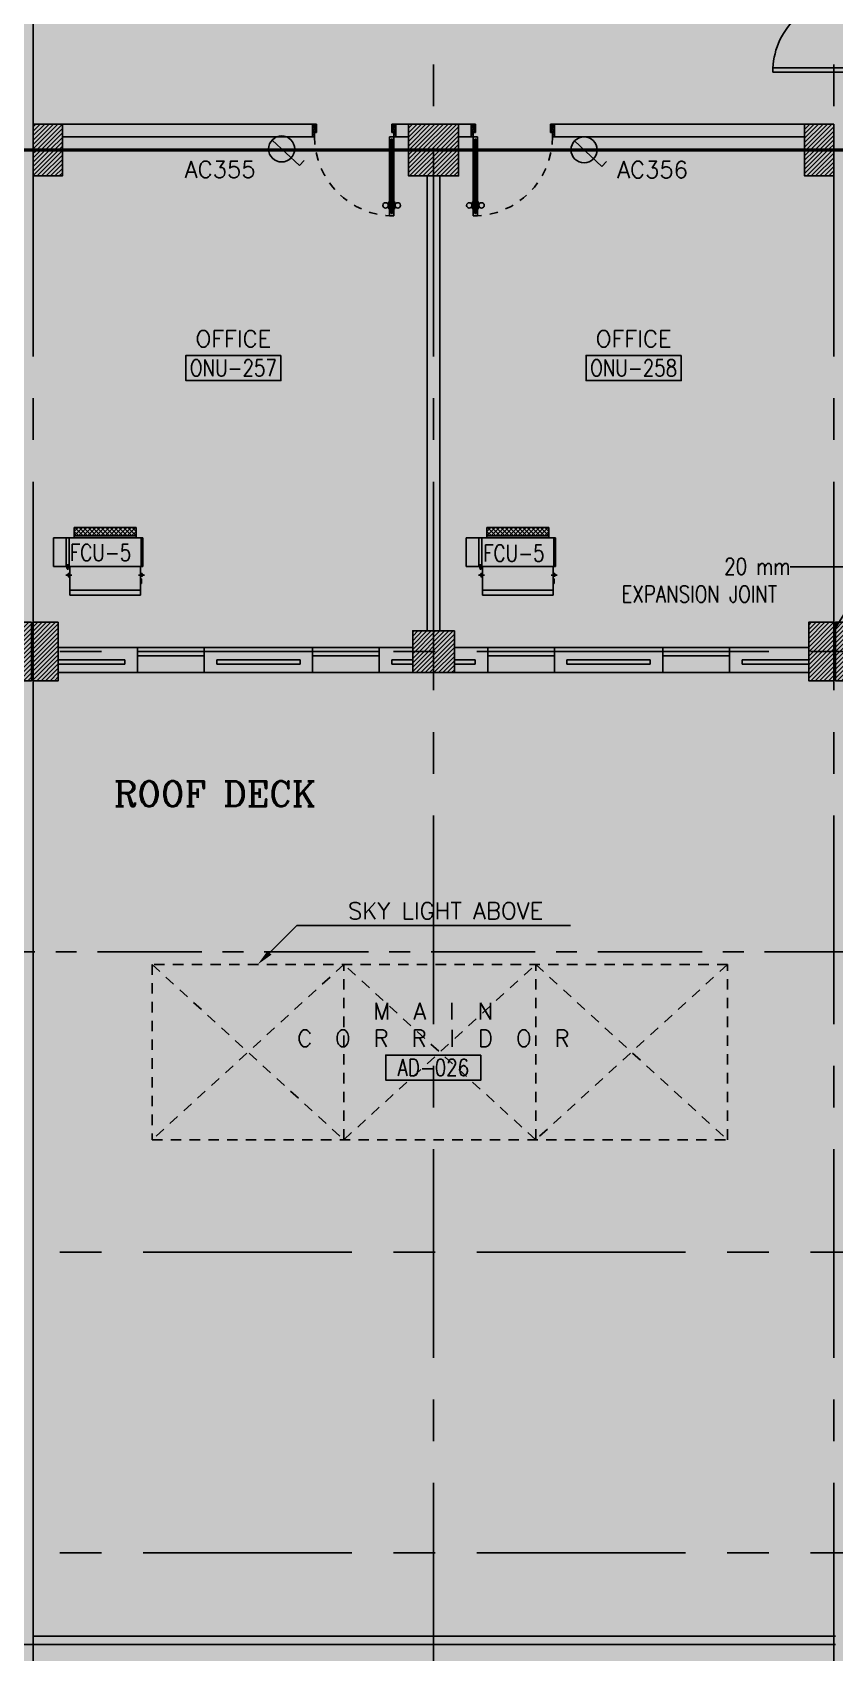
# Model space of a CAD drawing. Extents: x 88852.7 to 88945.7, y 39921.6 to 40001.1.
# Drawn here: x 88893.18 to 88902.8, y 39938.08 to 39957.5 of the extents above; entities that cross this region are included whole.
import ezdxf
from ezdxf.enums import TextEntityAlignment as Align

# ---------------------------------------------------------------- set-up
doc = ezdxf.new("R2010")
doc.units = 0
doc.header["$MEASUREMENT"] = 0
for name, pattern in [('CENTER', [2, 1.25, -0.25, 0.25, -0.25]), ('CENTERX2', [4, 2.5, -0.5, 0.5, -0.5]), ('HIDDEN', [0.375, 0.25, -0.125]), ('HIDDEN2', [0.1875, 0.125, -0.0625])]:
    doc.linetypes.add(name, pattern=pattern)
doc.layers.get('0').update_dxf_attribs({"color": 11, "linetype": 'CONTINUOUS'})
doc.layers.get('DEFPOINTS').update_dxf_attribs({"color": 11, "linetype": 'CONTINUOUS'})
for name, color, linetype in [('AXES', 11, 'CENTERX2'), ('AXES1', 11, 'CENTER'), ('COL', 11, 'CONTINUOUS'), ('DOOR', 11, 'CONTINUOUS'), ('E-SOCKETS', 4, 'CONTINUOUS'), ('EJ', 11, 'CONTINUOUS'), ('FCU', 7, 'CONTINUOUS'), ('HAT', 11, 'CONTINUOUS'), ('HIDDEN', 11, 'HIDDEN2'), ('INSUL', 11, 'CONTINUOUS'), ('M-TEXT', 2, 'CONTINUOUS'), ('RM-BOX', 11, 'CONTINUOUS'), ('RM-IND', 11, 'CONTINUOUS'), ('RM-NAME', 11, 'CONTINUOUS'), ('RM-NO', 11, 'CONTINUOUS'), ('ROOF', 11, 'CONTINUOUS'), ('WALL', 11, 'CONTINUOUS'), ('WIN', 11, 'CONTINUOUS')]:
    doc.layers.add(name, color=color, linetype=linetype)
doc.styles.add('DIM7', font='simplex.shx', dxfattribs={"width": 0.8})
doc.styles.add('ROMANC', font='romanc', dxfattribs={"height": 0.1})
doc.styles.add('ROMANS', font='ROMANS.shx', dxfattribs={"width": 0.6})
doc.dimstyles.new('DIM-OUT', dxfattribs={"dimscale": 0, "dimtxt": 0.24, "dimasz": 0.08, "dimexe": 0.02, "dimexo": 0.02, "dimgap": 0.05, "dimtad": 1, "dimdec": 0, "dimlfac": 1000, "dimzin": 0, "dimdsep": 46, "dimtxsty": 'ROMANS', "dimblk1": 'ARCHTICK', "dimblk2": 'ARCHTICK', "dimsah": 1, "dimcen": 0.01, "dimdle": 0.08, "dimclrd": 7, "dimclre": 7, "dimclrt": 2, "dimadec": 0, "dimazin": 0, "dimtp": 2, "dimtm": 2, "dimtfac": 0.114286, "dimtdec": 0, "dimtix": 1, "dimtmove": 2, "dimatfit": 3, "dimldrblk": 'ARCHTICK', "dimfxl": 0, "dimtolj": 1, "dimtzin": 0, "dimarcsym": 0})

# ---------------------------------------------------------------- blocks, each defined once
blk = doc.blocks.new('RM1')
at = {"layer": 'RM-BOX'}
blk.add_lwpolyline([(570, -200), (-570, -200), (-570, -500), (570, -500)], close=True, dxfattribs=at)
at = {"layer": 'RM-NAME', "style": 'ROMANS'}
for tag, p in [('ROOMNAME1', (0, 324)), ('ROOMNAME2', (0, 0))]:
    blk.add_attdef(tag, text='', height=200, dxfattribs=at).set_placement(p, align=Align.MIDDLE)
at = {"layer": 'RM-NO', "style": 'ROMANS', "width": 0.8}
blk.add_attdef('ROOMNO', text='', height=200, dxfattribs=at).set_placement((0, -350), align=Align.MIDDLE)
blk = doc.blocks.new('A$C376C1807')
at = {"layer": 'DOOR'}
for p, q in [((0, 0.9), (0, 0.85)), ((0.9, 0.9), (0, 0.9)), ((0, 0.85), (0.899, 0.85))]:
    blk.add_line(p, q, dxfattribs=at)
blk.add_arc((0, 0.9), 0.9, 270, 0, dxfattribs=at)
blk = doc.blocks.new('C11')
at = {"layer": 'HAT'}
h = blk.add_hatch(dxfattribs=at)
h.set_pattern_fill('ANSI31', color=256, scale=300, style=0)
h.set_pattern_definition([(45, (-248556.182, -75061.005), (-26.5165043, 26.5165043), [])])
h.paths.add_polyline_path([(300, 700), (0, 700), (0, 350), (300, 350)])
h.paths.add_polyline_path([(300, 350), (0, 350), (0, 0), (300, 0)])
at = {"layer": 'COL'}
blk.add_lwpolyline([(300, 700), (300, 0), (0, 0), (0, 700)], close=True, dxfattribs=at)
blk = doc.blocks.new('C11D')
at = {"layer": 'COL', "linetype": 'ByBlock'}
for p in [(-320, 0), (0, 0)]:
    blk.add_blockref('C11', p, dxfattribs=at)
blk = doc.blocks.new('C7')
at = {"layer": 'HAT'}
h = blk.add_hatch(dxfattribs=at)
h.set_pattern_fill('ANSI31', color=256, scale=300, style=0)
h.set_pattern_definition([(45, (-248876.182, -51411.005), (-26.5165043, 26.5165043), [])])
h.paths.add_polyline_path([(350, 300), (250, 300), (0, 300), (0, 0), (350, 0)])
at = {"layer": 'COL'}
blk.add_lwpolyline([(0, 300), (0, 0), (350, 0), (350, 300)], close=True, dxfattribs=at)
blk = doc.blocks.new('D1000')
at = {"layer": 'DOOR', "color": 7, "linetype": 'ByBlock'}
for p, q in [((0, 0), (-150, 0)), ((-150, 0), (-150, -25)), ((-150, 0), (0, 0)), ((0, -50), (-114, 0)), ((0, -50), (-40, 0)), ((0, -50), (0, 0)), ((-1050, -25), (-1100, -25)), ((-1100, -75), (-1100, -25)), ((-1100, -25), (-1100, -75)), ((-1050, -75), (-1100, -75)), ((-1050, -42), (-1070, -42)), ((-1070, -42), (-1070, -58)), ((-1050, -58), (-1070, -58)), ((-1050, -25), (-1050, -42)), ((-1050, -58), (-1050, -75)), ((-928, -18), (-1018, -18)), ((-1018, -25), (-1018, -18)), ((-1018, -75), (-1018, -82)), ((-928, -82), (-1018, -82)), ((-1005, -9), (-940, -9)), ((-1005, -18), (-1005, -9)), ((-1005, -18), (-940, -18)), ((-1005, -82), (-940, -82)), ((-1005, -82), (-1005, -91)), ((-1005, -91), (-940, -91)), ((-940, -18), (-940, -9)), ((-940, -82), (-940, -91)), ((-928, -25), (-928, -18)), ((-928, -75), (-928, -82)), ((-200, -42), (-200, -25)), ((-200, -25), (-150, -25)), ((-180, -42), (-200, -42)), ((-200, -75), (-200, -58)), ((-200, -58), (-180, -58)), ((-150, -75), (-200, -75)), ((-180, -58), (-180, -42)), ((-150, -75), (-150, -25)), ((-150, -25), (-100, -25)), ((-100, -25), (-100, -50)), ((0, -50), (-100, -37)), ((-100, -50), (0, -50)), ((0, -950), (-114, -1000)), ((-100, -975), (-100, -950)), ((0, -950), (-100, -963)), ((-100, -950), (0, -950)), ((0, -950), (-40, -1000)), ((0, -950), (0, -1000)), ((-150, -975), (-100, -975)), ((-150, -1000), (-150, -975)), ((-150, -1000), (0, -1000)), ((0, -1000), (-150, -1000))]:
    blk.add_line(p, q, dxfattribs=at)
at = {"layer": 'DOOR', "linetype": 'ByBlock'}
for p, q in [((-200, -25), (-1050, -25)), ((-200, -42), (-1050, -42)), ((-200, -58), (-1050, -58)), ((-1050, -75), (-200, -75))]:
    blk.add_line(p, q, dxfattribs=at)
at = {"layer": 'DOOR', "color": 7, "linetype": 'ByBlock'}
for centre in [(-973, 23), (-973, -124)]:
    blk.add_circle(centre, 32.4, dxfattribs=at)
for centre, radius, start, end in [((0, -50), 134, 158.1598, 169.28), ((0, -50), 74.4, 137.7764, 180), ((0, -50), 54.4, 113.2074, 180), ((0, -50), 154, 161.1053, 166.2858), ((0, -50), 114, 154.0838, 167.3774), ((0, -50), 94.4, 148.0182, 180), ((0, -50), 34.4, 90, 180), ((0, -50), 14.4, 90, 180), ((0, -950), 94.4, 180, 211.9818), ((0, -950), 74.4, 180, 222.2236), ((0, -950), 54.4, 180, 246.7926), ((0, -950), 34.4, 180, 270), ((0, -950), 14.4, 180, 270), ((0, -950), 154, 193.7142, 198.8947), ((0, -950), 134, 190.72, 201.8402)]:
    blk.add_arc(centre, radius, start, end, dxfattribs=at)
at = {"layer": 'DOOR', "linetype": 'HIDDEN', "ltscale": 0.5}
blk.add_arc((-149, -24), 951, 180.0434, 269.9667, dxfattribs=at)
blk = doc.blocks.new('C5')
at = {"layer": 'HAT', "linetype": 'ByBlock'}
h = blk.add_hatch(dxfattribs=at)
h.set_pattern_fill('ANSI31', color=256, scale=300, style=0)
h.set_pattern_definition([(45, (-223356.182, -51411.005), (-26.516504, 26.516504), [])])
h.paths.add_polyline_path([(300, 300), (0, 300), (0, 0), (300, 0)])
h.paths.add_polyline_path([(600, 300), (300, 300), (300, 0), (600, 0)])
at = {"layer": 'COL'}
blk.add_lwpolyline([(600, 300), (0, 300), (0, 0), (600, 0)], close=True, dxfattribs=at)
blk = doc.blocks.new('COL50')
at = {"layer": 'COL'}
blk.add_lwpolyline([(-250, 250), (-250, -250), (250, -250), (250, 250)], close=True, dxfattribs=at)
blk = doc.blocks.new('*X38')
at = {"color": 0}
for p, q in [((215909, 139859), (216399, 140350)), ((215909, 139912), (216346, 140350)), ((215909, 139965), (216293, 140350)), ((215909, 140018), (216240, 140350)), ((215909, 140071), (216187, 140350)), ((215909, 140124), (216134, 140350)), ((215909, 140177), (216081, 140350)), ((215909, 140230), (216028, 140350)), ((215909, 140283), (215975, 140350)), ((215909, 140337), (215922, 140350)), ((215952, 139850), (216409, 140306)), ((216005, 139850), (216409, 140253)), ((216058, 139850), (216409, 140200)), ((216111, 139850), (216409, 140147)), ((216164, 139850), (216409, 140094)), ((216217, 139850), (216409, 140041)), ((216270, 139850), (216409, 139988)), ((216323, 139850), (216409, 139935)), ((216376, 139850), (216409, 139882))]:
    blk.add_line(p, q, dxfattribs=at)
blk = doc.blocks.new('*X212')
at = {"color": 0}
for p, q in [((16890, -2467), (16943, -2414)), ((16890, -2520), (16990, -2420)), ((16990, -2565), (16890, -2465)), ((16890, -2573), (16990, -2473)), ((16990, -2619), (16890, -2519)), ((16990, -2512), (16892, -2414)), ((16990, -2459), (16945, -2414)), ((16890, -2626), (16990, -2526)), ((16990, -2672), (16890, -2572)), ((16890, -2679), (16990, -2579)), ((16990, -2725), (16890, -2625)), ((16890, -2732), (16990, -2632)), ((16990, -2778), (16890, -2678)), ((16890, -2785), (16990, -2685)), ((16990, -2831), (16890, -2731)), ((16890, -2838), (16990, -2738)), ((16990, -2884), (16890, -2784)), ((16890, -2891), (16990, -2791)), ((16990, -2937), (16890, -2837)), ((16890, -2944), (16990, -2844)), ((16990, -2990), (16890, -2890)), ((16890, -2997), (16990, -2897)), ((16990, -3043), (16890, -2943)), ((16890, -3050), (16990, -2950)), ((16990, -3096), (16890, -2996)), ((16890, -3103), (16990, -3003)), ((16990, -3149), (16890, -3049)), ((16944, -3155), (16890, -3102)), ((16892, -3155), (16990, -3056)), ((16945, -3155), (16990, -3109))]:
    blk.add_line(p, q, dxfattribs=at)

msp = doc.modelspace()

# ---------------------------------------------------------------- linework, layer by layer
at = {"layer": 'AXES'}
for p, q in [((88897.9903, 39921.6153), (88897.9903, 40000.4279)), ((88893.1903, 39921.6153), (88893.1903, 40000.0779)), ((88902.7903, 39921.6153), (88902.7903, 40000.0779)), ((88944.6603, 39956.0996), (88876.9703, 39956.0996)), ((88944.6603, 39956.0796), (88876.9703, 39956.0796)), ((88945.0103, 39950.0796), (88876.9703, 39950.0796)), ((88945.0103, 39942.8796), (88876.9703, 39942.8796)), ((88945.0103, 39939.2796), (88876.9703, 39939.2796))]:
    msp.add_line(p, q, dxfattribs=at)
at = {"layer": 'AXES1'}
msp.add_line((88935.2103, 39946.4796), (88876.9703, 39946.4796), dxfattribs=at)
at = {"layer": 'DEFPOINTS', "color": 0, "linetype": 'Continuous'}
msp.add_line((88902.8103, 39938.1796), (88900.8616, 39938.1796), dxfattribs=at)
at = {"layer": 'E-SOCKETS'}
for p, q in [((88896.0548, 39956.209), (88896.3826, 39955.9039)), ((88899.6813, 39956.1987), (88900.0092, 39955.8936)), ((88896.3826, 39955.9039), (88896.4371, 39955.9624)), ((88900.0092, 39955.8936), (88900.0637, 39955.9521))]:
    msp.add_line(p, q, dxfattribs=at)
for centre in [(88896.1692, 39956.1026), (88899.7957, 39956.0923)]:
    msp.add_circle(centre, 0.1562, dxfattribs=at)
at = {"layer": 'EJ'}
for p, q in [((88893.1903, 39956.3496), (88893.1903, 39959.4496)), ((88893.1903, 39938.1796), (88893.1903, 39936.0796))]:
    msp.add_line(p, q, dxfattribs=at)
at = {"layer": 'EJ', "color": 8}
for p, q in [((88859.9253, 39956.0996), (88935.4603, 39956.0996)), ((88859.9253, 39956.0796), (88935.4603, 39956.0796))]:
    msp.add_line(p, q, dxfattribs=at)
at = {"layer": 'FCU', "color": 3}
for p, q in [((88893.6819, 39951.5651), (88893.6819, 39951.4429)), ((88894.4233, 39951.5651), (88893.6819, 39951.5651)), ((88894.4233, 39951.4651), (88893.6819, 39951.4651)), ((88894.4233, 39951.5651), (88894.4233, 39951.4429)), ((88899.3724, 39951.5651), (88898.6311, 39951.5651)), ((88898.6311, 39951.5651), (88898.6311, 39951.4429)), ((88899.3724, 39951.4651), (88898.6311, 39951.4651)), ((88899.3724, 39951.5651), (88899.3724, 39951.4429)), ((88893.5835, 39951.4429), (88893.4311, 39951.4429)), ((88893.4311, 39951.4429), (88893.4311, 39951.1)), ((88893.6222, 39951.1), (88893.6222, 39951.4429)), ((88894.483, 39951.1), (88894.483, 39951.4429)), ((88898.3802, 39951.4429), (88898.3802, 39951.1)), ((88898.5326, 39951.4429), (88898.3802, 39951.4429)), ((88898.5713, 39951.1), (88898.5713, 39951.4429)), ((88899.4322, 39951.1), (88899.4322, 39951.4429)), ((88893.4311, 39951.1), (88893.5835, 39951.1)), ((88893.5949, 39951.075), (88893.5949, 39951.1)), ((88893.5949, 39951.075), (88893.6149, 39951.075)), ((88893.6049, 39951.0589), (88893.6049, 39951.1272)), ((88893.6149, 39951.075), (88893.6149, 39951.1)), ((88898.3802, 39951.1), (88898.5326, 39951.1)), ((88898.5441, 39951.075), (88898.5441, 39951.1)), ((88898.5441, 39951.075), (88898.5641, 39951.075)), ((88898.5541, 39951.0589), (88898.5541, 39951.1272)), ((88898.5641, 39951.075), (88898.5641, 39951.1)), ((88893.5804, 39950.996), (88893.6531, 39950.996)), ((88893.6003, 39950.986), (88893.6003, 39951.006)), ((88893.6003, 39951.006), (88893.6303, 39951.006)), ((88893.6003, 39950.986), (88893.6303, 39950.986)), ((88893.6153, 39950.9662), (88893.6153, 39951.023)), ((88894.5248, 39950.996), (88894.4521, 39950.996)), ((88894.5048, 39951.006), (88894.4748, 39951.006)), ((88894.5048, 39950.986), (88894.4748, 39950.986)), ((88894.4898, 39950.9505), (88894.4748, 39950.9505)), ((88894.4898, 39950.8955), (88894.4748, 39950.8955)), ((88894.4898, 39950.9753), (88894.4898, 39951.023)), ((88894.4898, 39950.8955), (88894.4898, 39950.9505)), ((88894.5048, 39950.986), (88894.5048, 39951.006)), ((88898.5296, 39950.996), (88898.6023, 39950.996)), ((88898.5495, 39951.006), (88898.5795, 39951.006)), ((88898.5495, 39950.986), (88898.5495, 39951.006)), ((88898.5495, 39950.986), (88898.5795, 39950.986)), ((88898.5645, 39950.9662), (88898.5645, 39951.023)), ((88899.4739, 39950.996), (88899.4012, 39950.996)), ((88899.454, 39951.006), (88899.424, 39951.006)), ((88899.454, 39950.986), (88899.424, 39950.986)), ((88899.439, 39950.9505), (88899.424, 39950.9505)), ((88899.439, 39950.8955), (88899.424, 39950.8955)), ((88899.439, 39950.9753), (88899.439, 39951.023)), ((88899.439, 39950.8955), (88899.439, 39950.9505)), ((88899.454, 39950.986), (88899.454, 39951.006)), ((88894.4748, 39950.8142), (88893.6303, 39950.8142)), ((88899.424, 39950.8142), (88898.5795, 39950.8142))]:
    msp.add_line(p, q, dxfattribs=at)
at = {"layer": 'FCU', "color": 6}
for p, q in [((88894.5034, 39951.4429), (88893.5835, 39951.4429)), ((88893.5835, 39951.4429), (88893.5835, 39951.1)), ((88894.5034, 39951.1), (88894.5034, 39951.4429)), ((88898.5326, 39951.4429), (88898.5326, 39951.1)), ((88899.4526, 39951.4429), (88898.5326, 39951.4429)), ((88899.4526, 39951.1), (88899.4526, 39951.4429)), ((88893.5835, 39951.1), (88894.5034, 39951.1)), ((88893.6303, 39950.7539), (88893.6303, 39951.1)), ((88894.4748, 39950.7539), (88894.4748, 39951.1)), ((88898.5326, 39951.1), (88899.4526, 39951.1)), ((88898.5795, 39950.7539), (88898.5795, 39951.1)), ((88899.424, 39950.7539), (88899.424, 39951.1)), ((88894.4748, 39950.7539), (88893.6303, 39950.7539)), ((88899.424, 39950.7539), (88898.5795, 39950.7539))]:
    msp.add_line(p, q, dxfattribs=at)
at = {"layer": 'HIDDEN'}
for p, q in [((88894.6153, 39946.3296), (88896.9153, 39944.2296)), ((88896.9153, 39946.3296), (88894.6153, 39944.2296)), ((88894.6153, 39946.3296), (88894.6153, 39944.2296)), ((88901.5153, 39946.3296), (88894.6153, 39946.3296)), ((88896.9153, 39944.2296), (88896.9153, 39946.3296)), ((88896.9153, 39944.2296), (88896.9153, 39946.3296)), ((88896.9153, 39944.2296), (88899.2153, 39946.3296)), ((88899.2153, 39944.2296), (88896.9153, 39946.3296)), ((88899.2153, 39944.2296), (88899.2153, 39946.3296)), ((88899.2153, 39944.2296), (88899.2153, 39946.3296)), ((88899.2153, 39946.3296), (88901.5153, 39944.2296)), ((88901.5153, 39946.3296), (88899.2153, 39944.2296)), ((88901.5153, 39944.2296), (88901.5153, 39946.3296)), ((88894.6153, 39944.2296), (88901.5153, 39944.2296))]:
    msp.add_line(p, q, dxfattribs=at)
at = {"layer": 'INSUL'}
for p, q in [((88894.2903, 39949.9796), (88893.4903, 39949.9796)), ((88894.2903, 39949.9296), (88893.4903, 39949.9296)), ((88894.2903, 39949.9296), (88894.2903, 39949.9796)), ((88895.3903, 39949.9296), (88895.3903, 39949.9796)), ((88896.3903, 39949.9796), (88895.3903, 39949.9796)), ((88896.3903, 39949.9296), (88895.3903, 39949.9296)), ((88896.3903, 39949.9296), (88896.3903, 39949.9796)), ((88897.7403, 39949.9796), (88897.4903, 39949.9796)), ((88897.4903, 39949.9296), (88897.4903, 39949.9796)), ((88897.7403, 39949.9296), (88897.4903, 39949.9296)), ((88898.4903, 39949.9796), (88898.2403, 39949.9796)), ((88898.4903, 39949.9296), (88898.2403, 39949.9296)), ((88898.4903, 39949.9296), (88898.4903, 39949.9796)), ((88899.5903, 39949.9296), (88899.5903, 39949.9796)), ((88900.5903, 39949.9796), (88899.5903, 39949.9796)), ((88900.5903, 39949.9296), (88899.5903, 39949.9296)), ((88900.5903, 39949.9296), (88900.5903, 39949.9796)), ((88901.6903, 39949.9296), (88901.6903, 39949.9796)), ((88902.4903, 39949.9796), (88901.6903, 39949.9796)), ((88902.4903, 39949.9296), (88901.6903, 39949.9296))]:
    msp.add_line(p, q, dxfattribs=at)
at = {"layer": 'RM-IND'}
for p, q in [((88896.0243, 39946.4706), (88896.3528, 39946.7975)), ((88896.3528, 39946.7975), (88896.8657, 39946.7975)), ((88896.8657, 39946.7975), (88899.6324, 39946.7975))]:
    msp.add_line(p, q, dxfattribs=at)
msp.add_solid([(88896.0478, 39946.447), (88896.0008, 39946.4943), (88895.8826, 39946.3296)], dxfattribs=at)
at = {"layer": 'ROOF'}
for p, q in [((88902.686, 39956.0996), (88935.336, 39956.0996)), ((88902.686, 39956.0796), (88935.336, 39956.0796)), ((88893.1903, 39949.7296), (88893.1903, 39936.0796)), ((88893.1903, 39938.2796), (88902.8103, 39938.2796)), ((88892.7953, 39938.1796), (88902.8103, 39938.1796))]:
    msp.add_line(p, q, dxfattribs=at)
at = {"layer": 'WALL'}
for p, q in [((88893.5403, 39956.3996), (88896.5387, 39956.3996)), ((88896.5387, 39956.2496), (88896.5387, 39956.3996)), ((88897.5387, 39956.2496), (88897.5387, 39956.3996)), ((88897.5387, 39956.3996), (88897.6903, 39956.3996)), ((88898.2903, 39956.3996), (88898.4403, 39956.3996)), ((88898.4403, 39956.2496), (88898.4403, 39956.3996)), ((88899.4419, 39956.2496), (88899.4419, 39956.3996)), ((88899.4419, 39956.3996), (88902.4403, 39956.3996)), ((88893.5403, 39956.2496), (88896.5387, 39956.2496)), ((88897.5387, 39956.2496), (88897.6887, 39956.2496)), ((88898.2903, 39956.2496), (88898.4403, 39956.2496)), ((88899.4419, 39956.2496), (88902.4403, 39956.2496)), ((88897.9153, 39955.7796), (88897.9153, 39950.3296)), ((88898.0653, 39955.7796), (88898.0653, 39950.3296)), ((88894.4403, 39950.1296), (88893.4903, 39950.1296)), ((88894.4403, 39949.8296), (88894.4403, 39950.1296)), ((88895.2403, 39949.8296), (88895.2403, 39950.1296)), ((88896.5403, 39950.1296), (88895.2403, 39950.1296)), ((88896.5403, 39949.8296), (88896.5403, 39950.1296)), ((88897.7403, 39950.1296), (88897.3403, 39950.1296)), ((88897.3403, 39949.8296), (88897.3403, 39950.1296)), ((88898.6403, 39950.1296), (88898.2403, 39950.1296)), ((88898.6403, 39949.8296), (88898.6403, 39950.1296)), ((88899.4403, 39949.8296), (88899.4403, 39950.1296)), ((88900.7403, 39950.1296), (88899.4403, 39950.1296)), ((88900.7403, 39949.8296), (88900.7403, 39950.1296)), ((88901.5403, 39949.8296), (88901.5403, 39950.1296)), ((88902.4903, 39950.1296), (88901.5403, 39950.1296)), ((88894.4403, 39949.8296), (88893.4903, 39949.8296)), ((88896.5403, 39949.8296), (88895.2403, 39949.8296)), ((88897.7403, 39949.8296), (88897.3403, 39949.8296)), ((88898.6403, 39949.8296), (88898.2403, 39949.8296)), ((88900.7403, 39949.8296), (88899.4403, 39949.8296)), ((88902.4903, 39949.8296), (88901.5403, 39949.8296))]:
    msp.add_line(p, q, dxfattribs=at)
at = {"layer": 'WIN'}
for p, q in [((88895.2403, 39950.1296), (88894.4403, 39950.1296)), ((88897.3403, 39950.1296), (88896.5403, 39950.1296)), ((88899.4403, 39950.1296), (88898.6403, 39950.1296)), ((88901.5403, 39950.1296), (88900.7403, 39950.1296)), ((88895.2403, 39950.0796), (88894.4403, 39950.0796)), ((88895.2403, 39950.0296), (88894.4403, 39950.0296)), ((88897.3403, 39950.0796), (88896.5403, 39950.0796)), ((88897.3403, 39950.0296), (88896.5403, 39950.0296)), ((88899.4403, 39950.0796), (88898.6403, 39950.0796)), ((88899.4403, 39950.0296), (88898.6403, 39950.0296)), ((88901.5403, 39950.0796), (88900.7403, 39950.0796)), ((88901.5403, 39950.0296), (88900.7403, 39950.0296)), ((88895.2403, 39949.8296), (88894.4403, 39949.8296)), ((88897.3403, 39949.8296), (88896.5403, 39949.8296)), ((88899.4403, 39949.8296), (88898.6403, 39949.8296)), ((88901.5403, 39949.8296), (88900.7403, 39949.8296))]:
    msp.add_line(p, q, dxfattribs=at)

# ---------------------------------------------------------------- block references
at = {"layer": 'COL', "yscale": 0.001, "zscale": 0.001}
for name, p, xscale in [('C7', (88893.1903, 39956.0996), 0.001), ('C5', (88897.6903, 39956.0996), 0.001), ('C7', (88893.1903, 39955.7796), 0.001), ('C5', (88897.6903, 39955.7796), 0.001), ('C11D', (88893.1903, 39949.7296), 0.001), ('COL50', (88897.9903, 39950.0796), -0.001)]:
    msp.add_blockref(name, p, dxfattribs=dict(at, xscale=xscale))
at = {"layer": 'COL', "linetype": 'ByBlock', "xscale": 0.001, "yscale": 0.001, "zscale": 0.001}
for name, p in [('C7', (88902.4403, 39956.0996)), ('C7', (88902.4403, 39955.7796)), ('C11D', (88902.8103, 39949.7296))]:
    msp.add_blockref(name, p, dxfattribs=at)
at = {"layer": 'DOOR', "linetype": 'Continuous', "rotation": 180}
msp.add_blockref('A$C376C1807', (88902.9582, 39957.9246), dxfattribs=at)
at = {"layer": 'DOOR', "color": 0, "linetype": 'Continuous', "yscale": 0.001, "zscale": 0.001}
for p, xscale, rotation in [((88897.5387, 39956.3996), -0.001, 270), ((88898.4419, 39956.3996), 0.001, 90)]:
    msp.add_blockref('D1000', p, dxfattribs=dict(at, xscale=xscale, rotation=rotation))
at = {"layer": 'FCU', "color": 11, "xscale": 0.001000002026557922, "yscale": 0.001000002026557922, "zscale": 0.001, "rotation": 90}
for p in [(88891.2683, 39934.5746), (88896.2175, 39934.5746)]:
    msp.add_blockref('*X212', p, dxfattribs=at)
at = {"layer": 'HAT', "xscale": 0.001, "yscale": 0.001, "zscale": 0.001}
msp.add_blockref('*X38', (88681.8317, 39809.9798), dxfattribs=at)
at = {"layer": 'HAT', "xscale": 0.001000000047497451, "yscale": 0.0009999999892897904, "zscale": 0.001}
msp.add_blockref('RM1', (88897.9882, 39945.4441), dxfattribs=at).add_auto_attribs({'ROOMNO': 'AD-026', 'ROOMNAME2': 'C  O  R  R  I  D  O  R', 'ROOMNAME1': 'M  A  I  N'})
at = {"layer": 'RM-NO', "xscale": 0.001, "yscale": 0.001, "zscale": 0.001}
for p, values in [((88895.5903, 39953.8278), {'ROOMNO': 'ONU-257', 'ROOMNAME2': 'OFFICE'}), ((88900.3903, 39953.8278), {'ROOMNO': 'ONU-258', 'ROOMNAME2': 'OFFICE'})]:
    msp.add_blockref('RM1', p, dxfattribs=at).add_auto_attribs(values)

# ---------------------------------------------------------------- texts
at = {"layer": 'E-SOCKETS', "style": 'ROMANS'}
for s, p in [('AC355', (88895.0079, 39955.7576)), ('AC356', (88900.1938, 39955.7546))]:
    msp.add_text(s, height=0.2, dxfattribs=at).set_placement(p)
at = {"layer": 'EJ', "color": 2, "style": 'ROMANS', "width": 0.8}
for s, p in [('20 mm', (88901.8738, 39951.0997)), ('EXPANSION JOINT', (88901.1779, 39950.7686))]:
    msp.add_text(s, height=0.2, dxfattribs=at).set_placement(p, align=Align.MIDDLE)
at = {"layer": 'M-TEXT', "style": 'ROMANS', "width": 0.8}
for p in [(88893.6308, 39951.1658), (88898.5873, 39951.1586)]:
    msp.add_text('FCU-5', height=0.2, dxfattribs=at).set_placement(p)
at = {"layer": 'RM-NAME', "style": 'ROMANS'}
msp.add_text('SKY LIGHT ABOVE', height=0.2, dxfattribs=at).set_placement((88896.9657, 39946.9725), align=Align.MIDDLE_LEFT)
at = {"layer": 'RM-NO', "color": 2, "style": 'ROMANC'}
msp.add_text('ROOF DECK', height=0.3, dxfattribs=at).set_placement((88895.3643, 39948.3756), align=Align.MIDDLE)

# ---------------------------------------------------------------- leaders
at = {"layer": 'EJ'}
msp.add_leader([(88902.7873, 39950.323), (88903.2648, 39951.0967), (88902.2672, 39951.0967)], dimstyle='DIM-OUT', override={"dimscale": 1, "dimasz": 250, "dimgap": 77, "dimtxsty": 'DIM7'}, dxfattribs=at)

doc.saveas('drawing.dxf')
